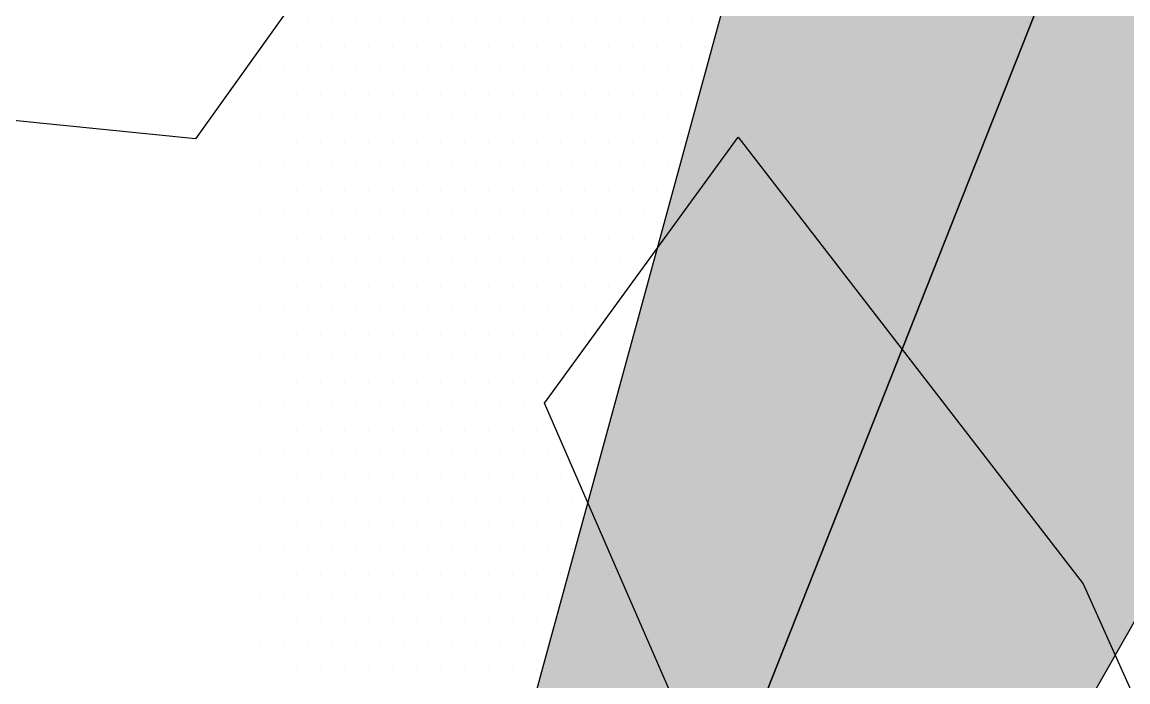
# Paper-space layout 'TOP_A1_00200_01-01-2017_MODELE' of a CAD drawing. Header units: metres. Extents: x 1274 to 2143, y 12 to 312.
# Drawn here: x 1530.791 to 1533.332, y 149.516 to 151.031 of the extents above; entities that cross this region are included whole.
import ezdxf

# ---------------------------------------------------------------- set-up
doc = ezdxf.new("R2010")
doc.units = ezdxf.units.M
doc.header["$LTSCALE"] = 2
doc.set_wipeout_variables(frame=1)
doc.linetypes.add('CACHEX2', pattern=[0.75, 0.5, -0.25])
for name, color, linetype in [('CARTOUCHE', 7, 'Continuous'), ('LOGO', 4, 'Continuous'), ('rosace', 7, 'Continuous')]:
    doc.layers.add(name, color=color, linetype=linetype)

# ---------------------------------------------------------------- blocks, each defined once
blk = doc.blocks.new('A$C715108E3')
at = {"layer": 'LOGO', "color": 131}
for p, q in [((-13.5764, -18.4684), (-13.5764, -18.4684)), ((-13.552, -18.4684), (-13.552, -18.4684)), ((-13.46, -18.4684), (-13.46, -18.4684)), ((-13.3686, -18.4684), (-13.3686, -18.4684)), ((-13.2767, -18.4684), (-13.2767, -18.4684)), ((-13.1849, -18.4684), (-13.1849, -18.4684)), ((-13.0934, -18.4684), (-13.0934, -18.4684)), ((-13.0014, -18.4684), (-13.0014, -18.4684)), ((-12.9098, -18.4684), (-12.9098, -18.4684)), ((-12.8178, -18.4684), (-12.8178, -18.4684)), ((-12.7265, -18.4684), (-12.7265, -18.4684)), ((-12.6345, -18.4684), (-12.6345, -18.4684)), ((-12.5424, -18.4684), (-12.5424, -18.4684)), ((-12.4514, -18.4684), (-12.4514, -18.4684)), ((-12.3593, -18.4684), (-12.3593, -18.4684)), ((-12.2673, -18.4684), (-12.2673, -18.4684)), ((-12.1762, -18.4684), (-12.1762, -18.4684)), ((-12.0844, -18.4684), (-12.0844, -18.4684)), ((-11.9924, -18.4684), (-11.9924, -18.4684)), ((-11.9011, -18.4684), (-11.9011, -18.4684)), ((-11.8091, -18.4684), (-11.8091, -18.4684)), ((-11.7174, -18.4684), (-11.7174, -18.4684)), ((-11.6252, -18.4684), (-11.6252, -18.4684)), ((-11.5338, -18.4684), (-11.5338, -18.4684)), ((-11.442, -18.4684), (-11.442, -18.4684)), ((-11.3501, -18.4684), (-11.3501, -18.4684)), ((-11.2587, -18.4684), (-11.2587, -18.4684)), ((-11.1668, -18.4684), (-11.1668, -18.4684)), ((-11.0748, -18.4684), (-11.0748, -18.4684)), ((-10.9835, -18.4684), (-10.9835, -18.4684)), ((-10.8917, -18.4684), (-10.8917, -18.4684)), ((-10.7995, -18.4684), (-10.7995, -18.4684)), ((-10.7084, -18.4684), (-10.7084, -18.4684)), ((-10.6166, -18.4684), (-10.6166, -18.4684)), ((-10.5248, -18.4684), (-10.5248, -18.4684)), ((-10.4327, -18.4684), (-10.4327, -18.4684)), ((-10.3415, -18.4684), (-10.3415, -18.4684)), ((-13.6422, -18.5599), (-13.6422, -18.5599)), ((-13.5976, -18.5599), (-13.5976, -18.5599)), ((-13.5063, -18.5599), (-13.5063, -18.5599)), ((-13.4143, -18.5599), (-13.4143, -18.5599)), ((-13.3223, -18.5599), (-13.3223, -18.5599)), ((-13.2312, -18.5599), (-13.2312, -18.5599)), ((-13.1392, -18.5599), (-13.1392, -18.5599)), ((-13.0473, -18.5599), (-13.0473, -18.5599)), ((-12.9559, -18.5599), (-12.9559, -18.5599)), ((-12.8642, -18.5599), (-12.8642, -18.5599)), ((-12.7722, -18.5599), (-12.7722, -18.5599)), ((-12.6802, -18.5599), (-12.6802, -18.5599)), ((-12.5889, -18.5599), (-12.5889, -18.5599)), ((-12.4971, -18.5599), (-12.4971, -18.5599)), ((-12.4053, -18.5599), (-12.4053, -18.5599)), ((-12.3136, -18.5599), (-12.3136, -18.5599)), ((-12.2216, -18.5599), (-12.2216, -18.5599)), ((-12.1298, -18.5599), (-12.1298, -18.5599)), ((-12.0387, -18.5599), (-12.0387, -18.5599)), ((-11.9465, -18.5599), (-11.9465, -18.5599)), ((-11.8546, -18.5599), (-11.8546, -18.5599)), ((-11.7628, -18.5599), (-11.7628, -18.5599)), ((-11.6713, -18.5599), (-11.6713, -18.5599)), ((-11.5795, -18.5599), (-11.5795, -18.5599)), ((-11.4877, -18.5599), (-11.4877, -18.5599)), ((-11.3966, -18.5599), (-11.3966, -18.5599)), ((-11.3046, -18.5599), (-11.3046, -18.5599)), ((-11.2126, -18.5599), (-11.2126, -18.5599)), ((-11.1213, -18.5599), (-11.1213, -18.5599)), ((-11.0293, -18.5599), (-11.0293, -18.5599)), ((-10.9374, -18.5599), (-10.9374, -18.5599)), ((-10.846, -18.5599), (-10.846, -18.5599)), ((-10.754, -18.5599), (-10.754, -18.5599)), ((-10.6619, -18.5599), (-10.6619, -18.5599)), ((-10.5703, -18.5599), (-10.5703, -18.5599)), ((-10.479, -18.5599), (-10.479, -18.5599)), ((-10.3868, -18.5599), (-10.3868, -18.5599)), ((-13.7082, -18.6525), (-13.7082, -18.6525)), ((-13.6441, -18.6525), (-13.6441, -18.6525)), ((-13.552, -18.6525), (-13.552, -18.6525)), ((-13.46, -18.6525), (-13.46, -18.6525)), ((-13.3686, -18.6525), (-13.3686, -18.6525)), ((-13.2767, -18.6525), (-13.2767, -18.6525)), ((-13.1849, -18.6525), (-13.1849, -18.6525)), ((-13.0934, -18.6525), (-13.0934, -18.6525)), ((-13.0014, -18.6525), (-13.0014, -18.6525)), ((-12.9098, -18.6525), (-12.9098, -18.6525)), ((-12.8178, -18.6525), (-12.8178, -18.6525)), ((-12.7265, -18.6525), (-12.7265, -18.6525)), ((-12.6345, -18.6525), (-12.6345, -18.6525)), ((-12.5424, -18.6525), (-12.5424, -18.6525)), ((-12.4514, -18.6525), (-12.4514, -18.6525)), ((-12.3593, -18.6525), (-12.3593, -18.6525)), ((-12.2673, -18.6525), (-12.2673, -18.6525)), ((-12.1762, -18.6525), (-12.1762, -18.6525)), ((-12.0844, -18.6525), (-12.0844, -18.6525)), ((-11.9924, -18.6525), (-11.9924, -18.6525)), ((-11.9011, -18.6525), (-11.9011, -18.6525)), ((-11.8091, -18.6525), (-11.8091, -18.6525)), ((-11.7174, -18.6525), (-11.7174, -18.6525)), ((-11.6252, -18.6525), (-11.6252, -18.6525)), ((-11.5338, -18.6525), (-11.5338, -18.6525)), ((-11.442, -18.6525), (-11.442, -18.6525)), ((-11.3501, -18.6525), (-11.3501, -18.6525)), ((-11.2587, -18.6525), (-11.2587, -18.6525)), ((-11.1668, -18.6525), (-11.1668, -18.6525)), ((-11.0748, -18.6525), (-11.0748, -18.6525)), ((-10.9835, -18.6525), (-10.9835, -18.6525)), ((-10.8917, -18.6525), (-10.8917, -18.6525)), ((-10.7995, -18.6525), (-10.7995, -18.6525)), ((-10.7084, -18.6525), (-10.7084, -18.6525)), ((-10.6166, -18.6525), (-10.6166, -18.6525)), ((-10.5248, -18.6525), (-10.5248, -18.6525)), ((-10.4327, -18.6525), (-10.4327, -18.6525)), ((-10.3415, -18.6525), (-10.3415, -18.6525)), ((-13.7737, -18.7438), (-13.7737, -18.7438)), ((-13.6894, -18.7438), (-13.6894, -18.7438)), ((-13.5976, -18.7438), (-13.5976, -18.7438)), ((-13.5063, -18.7438), (-13.5063, -18.7438)), ((-13.4143, -18.7438), (-13.4143, -18.7438)), ((-13.3223, -18.7438), (-13.3223, -18.7438)), ((-13.2312, -18.7438), (-13.2312, -18.7438)), ((-13.1392, -18.7438), (-13.1392, -18.7438)), ((-13.0473, -18.7438), (-13.0473, -18.7438)), ((-12.9559, -18.7438), (-12.9559, -18.7438)), ((-12.8642, -18.7438), (-12.8642, -18.7438)), ((-12.7722, -18.7438), (-12.7722, -18.7438)), ((-12.6802, -18.7438), (-12.6802, -18.7438)), ((-12.5889, -18.7438), (-12.5889, -18.7438)), ((-12.4971, -18.7438), (-12.4971, -18.7438)), ((-12.4053, -18.7438), (-12.4053, -18.7438)), ((-12.3136, -18.7438), (-12.3136, -18.7438)), ((-12.2216, -18.7438), (-12.2216, -18.7438)), ((-12.1298, -18.7438), (-12.1298, -18.7438)), ((-12.0387, -18.7438), (-12.0387, -18.7438)), ((-11.9465, -18.7438), (-11.9465, -18.7438)), ((-11.8546, -18.7438), (-11.8546, -18.7438)), ((-11.7628, -18.7438), (-11.7628, -18.7438)), ((-11.6713, -18.7438), (-11.6713, -18.7438)), ((-11.5795, -18.7438), (-11.5795, -18.7438)), ((-11.4877, -18.7438), (-11.4877, -18.7438)), ((-11.3966, -18.7438), (-11.3966, -18.7438)), ((-11.3046, -18.7438), (-11.3046, -18.7438)), ((-11.2126, -18.7438), (-11.2126, -18.7438)), ((-11.1213, -18.7438), (-11.1213, -18.7438)), ((-11.0293, -18.7438), (-11.0293, -18.7438)), ((-10.9374, -18.7438), (-10.9374, -18.7438)), ((-10.846, -18.7438), (-10.846, -18.7438)), ((-10.754, -18.7438), (-10.754, -18.7438)), ((-10.6619, -18.7438), (-10.6619, -18.7438)), ((-10.5703, -18.7438), (-10.5703, -18.7438)), ((-10.479, -18.7438), (-10.479, -18.7438)), ((-10.3868, -18.7438), (-10.3868, -18.7438)), ((-13.839, -18.835), (-13.839, -18.835)), ((-13.827, -18.835), (-13.827, -18.835)), ((-13.7351, -18.835), (-13.7351, -18.835)), ((-13.6441, -18.835), (-13.6441, -18.835)), ((-13.552, -18.835), (-13.552, -18.835)), ((-13.46, -18.835), (-13.46, -18.835)), ((-13.3686, -18.835), (-13.3686, -18.835)), ((-13.2767, -18.835), (-13.2767, -18.835)), ((-13.1849, -18.835), (-13.1849, -18.835)), ((-13.0934, -18.835), (-13.0934, -18.835)), ((-13.0014, -18.835), (-13.0014, -18.835)), ((-12.9098, -18.835), (-12.9098, -18.835)), ((-12.8178, -18.835), (-12.8178, -18.835)), ((-12.7265, -18.835), (-12.7265, -18.835)), ((-12.6345, -18.835), (-12.6345, -18.835)), ((-12.5424, -18.835), (-12.5424, -18.835)), ((-12.4514, -18.835), (-12.4514, -18.835)), ((-12.3593, -18.835), (-12.3593, -18.835)), ((-12.2673, -18.835), (-12.2673, -18.835)), ((-12.1762, -18.835), (-12.1762, -18.835)), ((-12.0844, -18.835), (-12.0844, -18.835)), ((-11.9924, -18.835), (-11.9924, -18.835)), ((-11.9011, -18.835), (-11.9011, -18.835)), ((-11.8091, -18.835), (-11.8091, -18.835)), ((-11.7174, -18.835), (-11.7174, -18.835)), ((-11.6252, -18.835), (-11.6252, -18.835)), ((-11.5338, -18.835), (-11.5338, -18.835)), ((-11.442, -18.835), (-11.442, -18.835)), ((-11.3501, -18.835), (-11.3501, -18.835)), ((-11.2587, -18.835), (-11.2587, -18.835)), ((-11.1668, -18.835), (-11.1668, -18.835)), ((-11.0748, -18.835), (-11.0748, -18.835)), ((-10.9835, -18.835), (-10.9835, -18.835)), ((-10.8917, -18.835), (-10.8917, -18.835)), ((-10.7995, -18.835), (-10.7995, -18.835)), ((-10.7084, -18.835), (-10.7084, -18.835)), ((-10.6166, -18.835), (-10.6166, -18.835)), ((-10.5248, -18.835), (-10.5248, -18.835)), ((-10.4327, -18.835), (-10.4327, -18.835)), ((-10.3415, -18.835), (-10.3415, -18.835)), ((-14.5152, -18.9276), (-14.5152, -18.9276)), ((-14.4237, -18.9276), (-14.4237, -18.9276)), ((-14.3319, -18.9276), (-14.3319, -18.9276)), ((-14.2398, -18.9276), (-14.2398, -18.9276)), ((-14.1478, -18.9276), (-14.1478, -18.9276)), ((-14.0566, -18.9276), (-14.0566, -18.9276)), ((-13.9645, -18.9276), (-13.9645, -18.9276)), ((-13.8727, -18.9276), (-13.8727, -18.9276)), ((-13.7812, -18.9276), (-13.7812, -18.9276)), ((-13.6894, -18.9276), (-13.6894, -18.9276)), ((-13.5976, -18.9276), (-13.5976, -18.9276)), ((-13.5063, -18.9276), (-13.5063, -18.9276)), ((-13.4143, -18.9276), (-13.4143, -18.9276)), ((-13.3223, -18.9276), (-13.3223, -18.9276)), ((-13.2312, -18.9276), (-13.2312, -18.9276)), ((-13.1392, -18.9276), (-13.1392, -18.9276)), ((-13.0473, -18.9276), (-13.0473, -18.9276)), ((-12.9559, -18.9276), (-12.9559, -18.9276)), ((-12.8642, -18.9276), (-12.8642, -18.9276)), ((-12.7722, -18.9276), (-12.7722, -18.9276)), ((-12.6802, -18.9276), (-12.6802, -18.9276)), ((-12.5889, -18.9276), (-12.5889, -18.9276)), ((-12.4971, -18.9276), (-12.4971, -18.9276)), ((-12.4053, -18.9276), (-12.4053, -18.9276)), ((-12.3136, -18.9276), (-12.3136, -18.9276)), ((-12.2216, -18.9276), (-12.2216, -18.9276)), ((-12.1298, -18.9276), (-12.1298, -18.9276)), ((-12.0387, -18.9276), (-12.0387, -18.9276)), ((-11.9465, -18.9276), (-11.9465, -18.9276)), ((-11.8546, -18.9276), (-11.8546, -18.9276)), ((-11.801, -18.9276), (-11.801, -18.9276)), ((-11.7628, -18.9276), (-11.7628, -18.9276)), ((-11.6713, -18.9276), (-11.6713, -18.9276)), ((-11.5795, -18.9276), (-11.5795, -18.9276)), ((-11.4877, -18.9276), (-11.4877, -18.9276)), ((-11.3966, -18.9276), (-11.3966, -18.9276)), ((-11.3046, -18.9276), (-11.3046, -18.9276)), ((-11.2126, -18.9276), (-11.2126, -18.9276)), ((-11.1213, -18.9276), (-11.1213, -18.9276)), ((-11.0293, -18.9276), (-11.0293, -18.9276)), ((-10.9374, -18.9276), (-10.9374, -18.9276)), ((-10.846, -18.9276), (-10.846, -18.9276)), ((-10.754, -18.9276), (-10.754, -18.9276)), ((-10.6619, -18.9276), (-10.6619, -18.9276)), ((-10.5703, -18.9276), (-10.5703, -18.9276)), ((-10.479, -18.9276), (-10.479, -18.9276)), ((-10.3868, -18.9276), (-10.3868, -18.9276)), ((-14.4694, -19.0189), (-14.4694, -19.0189)), ((-14.3774, -19.0189), (-14.3774, -19.0189)), ((-14.2861, -19.0189), (-14.2861, -19.0189)), ((-14.1941, -19.0189), (-14.1941, -19.0189)), ((-14.1021, -19.0189), (-14.1021, -19.0189)), ((-14.0103, -19.0189), (-14.0103, -19.0189)), ((-13.9192, -19.0189), (-13.9192, -19.0189)), ((-13.827, -19.0189), (-13.827, -19.0189)), ((-13.7351, -19.0189), (-13.7351, -19.0189)), ((-13.6441, -19.0189), (-13.6441, -19.0189)), ((-13.552, -19.0189), (-13.552, -19.0189)), ((-13.46, -19.0189), (-13.46, -19.0189)), ((-13.3686, -19.0189), (-13.3686, -19.0189)), ((-13.2767, -19.0189), (-13.2767, -19.0189)), ((-13.1849, -19.0189), (-13.1849, -19.0189)), ((-13.0934, -19.0189), (-13.0934, -19.0189)), ((-13.0014, -19.0189), (-13.0014, -19.0189)), ((-12.9098, -19.0189), (-12.9098, -19.0189)), ((-12.8178, -19.0189), (-12.8178, -19.0189)), ((-12.7265, -19.0189), (-12.7265, -19.0189)), ((-12.6345, -19.0189), (-12.6345, -19.0189)), ((-12.5424, -19.0189), (-12.5424, -19.0189)), ((-12.4514, -19.0189), (-12.4514, -19.0189)), ((-12.3593, -19.0189), (-12.3593, -19.0189)), ((-12.2673, -19.0189), (-12.2673, -19.0189)), ((-12.1762, -19.0189), (-12.1762, -19.0189)), ((-12.0844, -19.0189), (-12.0844, -19.0189)), ((-11.9924, -19.0189), (-11.9924, -19.0189)), ((-11.9011, -19.0189), (-11.9011, -19.0189)), ((-11.7296, -19.0189), (-11.7296, -19.0189)), ((-11.7174, -19.0189), (-11.7174, -19.0189)), ((-11.6252, -19.0189), (-11.6252, -19.0189)), ((-11.5338, -19.0189), (-11.5338, -19.0189)), ((-11.442, -19.0189), (-11.442, -19.0189)), ((-11.3501, -19.0189), (-11.3501, -19.0189)), ((-11.2587, -19.0189), (-11.2587, -19.0189)), ((-11.1668, -19.0189), (-11.1668, -19.0189)), ((-11.0748, -19.0189), (-11.0748, -19.0189)), ((-10.9835, -19.0189), (-10.9835, -19.0189)), ((-10.8917, -19.0189), (-10.8917, -19.0189)), ((-10.7995, -19.0189), (-10.7995, -19.0189)), ((-10.7084, -19.0189), (-10.7084, -19.0189)), ((-10.6166, -19.0189), (-10.6166, -19.0189)), ((-10.5248, -19.0189), (-10.5248, -19.0189)), ((-10.4327, -19.0189), (-10.4327, -19.0189)), ((-10.3415, -19.0189), (-10.3415, -19.0189)), ((-14.5152, -19.1101), (-14.5152, -19.1101)), ((-14.4237, -19.1101), (-14.4237, -19.1101)), ((-14.3319, -19.1101), (-14.3319, -19.1101)), ((-14.2398, -19.1101), (-14.2398, -19.1101)), ((-14.1478, -19.1101), (-14.1478, -19.1101)), ((-14.0566, -19.1101), (-14.0566, -19.1101)), ((-13.9645, -19.1101), (-13.9645, -19.1101)), ((-13.8727, -19.1101), (-13.8727, -19.1101)), ((-13.7812, -19.1101), (-13.7812, -19.1101)), ((-13.6894, -19.1101), (-13.6894, -19.1101)), ((-13.5976, -19.1101), (-13.5976, -19.1101)), ((-13.5063, -19.1101), (-13.5063, -19.1101)), ((-13.4143, -19.1101), (-13.4143, -19.1101)), ((-13.3223, -19.1101), (-13.3223, -19.1101)), ((-13.2312, -19.1101), (-13.2312, -19.1101)), ((-13.1392, -19.1101), (-13.1392, -19.1101)), ((-13.0473, -19.1101), (-13.0473, -19.1101)), ((-12.9559, -19.1101), (-12.9559, -19.1101)), ((-12.8642, -19.1101), (-12.8642, -19.1101)), ((-12.7722, -19.1101), (-12.7722, -19.1101)), ((-12.6802, -19.1101), (-12.6802, -19.1101)), ((-12.5889, -19.1101), (-12.5889, -19.1101)), ((-12.4971, -19.1101), (-12.4971, -19.1101)), ((-12.4053, -19.1101), (-12.4053, -19.1101)), ((-12.3136, -19.1101), (-12.3136, -19.1101)), ((-12.2216, -19.1101), (-12.2216, -19.1101)), ((-12.1298, -19.1101), (-12.1298, -19.1101)), ((-12.0387, -19.1101), (-12.0387, -19.1101)), ((-11.659, -19.1101), (-11.659, -19.1101)), ((-11.5795, -19.1101), (-11.5795, -19.1101)), ((-11.4877, -19.1101), (-11.4877, -19.1101)), ((-11.3966, -19.1101), (-11.3966, -19.1101)), ((-11.3046, -19.1101), (-11.3046, -19.1101)), ((-11.2126, -19.1101), (-11.2126, -19.1101)), ((-11.1213, -19.1101), (-11.1213, -19.1101)), ((-11.0293, -19.1101), (-11.0293, -19.1101)), ((-10.9374, -19.1101), (-10.9374, -19.1101)), ((-10.846, -19.1101), (-10.846, -19.1101)), ((-10.754, -19.1101), (-10.754, -19.1101)), ((-10.6619, -19.1101), (-10.6619, -19.1101)), ((-10.5703, -19.1101), (-10.5703, -19.1101)), ((-10.479, -19.1101), (-10.479, -19.1101)), ((-10.3868, -19.1101), (-10.3868, -19.1101)), ((-14.4694, -19.2027), (-14.4694, -19.2027)), ((-14.3774, -19.2027), (-14.3774, -19.2027)), ((-14.2861, -19.2027), (-14.2861, -19.2027)), ((-14.1941, -19.2027), (-14.1941, -19.2027)), ((-14.1021, -19.2027), (-14.1021, -19.2027)), ((-14.0103, -19.2027), (-14.0103, -19.2027)), ((-13.9192, -19.2027), (-13.9192, -19.2027)), ((-13.827, -19.2027), (-13.827, -19.2027)), ((-13.7351, -19.2027), (-13.7351, -19.2027)), ((-13.6441, -19.2027), (-13.6441, -19.2027)), ((-13.552, -19.2027), (-13.552, -19.2027)), ((-13.46, -19.2027), (-13.46, -19.2027)), ((-13.3686, -19.2027), (-13.3686, -19.2027)), ((-13.2767, -19.2027), (-13.2767, -19.2027)), ((-13.1849, -19.2027), (-13.1849, -19.2027)), ((-13.0934, -19.2027), (-13.0934, -19.2027)), ((-13.0014, -19.2027), (-13.0014, -19.2027)), ((-12.9098, -19.2027), (-12.9098, -19.2027)), ((-12.8178, -19.2027), (-12.8178, -19.2027)), ((-12.7265, -19.2027), (-12.7265, -19.2027)), ((-12.6345, -19.2027), (-12.6345, -19.2027)), ((-12.5424, -19.2027), (-12.5424, -19.2027)), ((-12.4514, -19.2027), (-12.4514, -19.2027)), ((-12.3593, -19.2027), (-12.3593, -19.2027)), ((-12.2673, -19.2027), (-12.2673, -19.2027)), ((-12.1762, -19.2027), (-12.1762, -19.2027)), ((-12.0844, -19.2027), (-12.0844, -19.2027)), ((-11.5885, -19.2027), (-11.5885, -19.2027)), ((-11.5338, -19.2027), (-11.5338, -19.2027)), ((-11.442, -19.2027), (-11.442, -19.2027)), ((-11.3501, -19.2027), (-11.3501, -19.2027)), ((-11.2587, -19.2027), (-11.2587, -19.2027)), ((-11.1668, -19.2027), (-11.1668, -19.2027)), ((-11.0748, -19.2027), (-11.0748, -19.2027)), ((-10.9835, -19.2027), (-10.9835, -19.2027)), ((-10.8917, -19.2027), (-10.8917, -19.2027)), ((-10.7995, -19.2027), (-10.7995, -19.2027)), ((-10.7084, -19.2027), (-10.7084, -19.2027)), ((-10.6166, -19.2027), (-10.6166, -19.2027)), ((-10.5248, -19.2027), (-10.5248, -19.2027)), ((-10.4327, -19.2027), (-10.4327, -19.2027)), ((-10.3415, -19.2027), (-10.3415, -19.2027)), ((-14.5152, -19.294), (-14.5152, -19.294)), ((-14.4237, -19.294), (-14.4237, -19.294)), ((-14.3319, -19.294), (-14.3319, -19.294)), ((-14.2398, -19.294), (-14.2398, -19.294)), ((-14.1478, -19.294), (-14.1478, -19.294)), ((-14.0566, -19.294), (-14.0566, -19.294)), ((-13.9645, -19.294), (-13.9645, -19.294)), ((-13.8727, -19.294), (-13.8727, -19.294)), ((-13.7812, -19.294), (-13.7812, -19.294)), ((-13.6894, -19.294), (-13.6894, -19.294)), ((-13.5976, -19.294), (-13.5976, -19.294)), ((-13.5063, -19.294), (-13.5063, -19.294)), ((-13.4143, -19.294), (-13.4143, -19.294)), ((-13.3223, -19.294), (-13.3223, -19.294)), ((-13.2312, -19.294), (-13.2312, -19.294)), ((-13.1392, -19.294), (-13.1392, -19.294)), ((-13.0473, -19.294), (-13.0473, -19.294)), ((-12.9559, -19.294), (-12.9559, -19.294)), ((-12.8642, -19.294), (-12.8642, -19.294)), ((-12.7722, -19.294), (-12.7722, -19.294)), ((-12.6802, -19.294), (-12.6802, -19.294)), ((-12.5889, -19.294), (-12.5889, -19.294)), ((-12.4971, -19.294), (-12.4971, -19.294)), ((-12.4053, -19.294), (-12.4053, -19.294)), ((-12.3136, -19.294), (-12.3136, -19.294)), ((-12.2216, -19.294), (-12.2216, -19.294)), ((-12.1298, -19.294), (-12.1298, -19.294)), ((-11.5177, -19.294), (-11.5177, -19.294)), ((-11.4877, -19.294), (-11.4877, -19.294)), ((-11.3966, -19.294), (-11.3966, -19.294)), ((-11.3046, -19.294), (-11.3046, -19.294)), ((-11.2126, -19.294), (-11.2126, -19.294)), ((-11.1213, -19.294), (-11.1213, -19.294)), ((-11.0293, -19.294), (-11.0293, -19.294)), ((-10.9374, -19.294), (-10.9374, -19.294)), ((-10.846, -19.294), (-10.846, -19.294)), ((-10.754, -19.294), (-10.754, -19.294)), ((-10.6619, -19.294), (-10.6619, -19.294)), ((-10.5703, -19.294), (-10.5703, -19.294)), ((-10.479, -19.294), (-10.479, -19.294)), ((-10.3868, -19.294), (-10.3868, -19.294)), ((-14.4694, -19.3855), (-14.4694, -19.3855)), ((-14.3774, -19.3855), (-14.3774, -19.3855)), ((-14.2861, -19.3855), (-14.2861, -19.3855)), ((-14.1941, -19.3855), (-14.1941, -19.3855)), ((-14.1021, -19.3855), (-14.1021, -19.3855)), ((-14.0103, -19.3855), (-14.0103, -19.3855)), ((-13.9192, -19.3855), (-13.9192, -19.3855)), ((-13.827, -19.3855), (-13.827, -19.3855)), ((-13.7351, -19.3855), (-13.7351, -19.3855)), ((-13.6441, -19.3855), (-13.6441, -19.3855)), ((-13.552, -19.3855), (-13.552, -19.3855)), ((-13.46, -19.3855), (-13.46, -19.3855)), ((-13.3686, -19.3855), (-13.3686, -19.3855)), ((-13.2767, -19.3855), (-13.2767, -19.3855)), ((-13.1849, -19.3855), (-13.1849, -19.3855)), ((-13.0934, -19.3855), (-13.0934, -19.3855)), ((-13.0014, -19.3855), (-13.0014, -19.3855)), ((-12.9098, -19.3855), (-12.9098, -19.3855)), ((-12.8178, -19.3855), (-12.8178, -19.3855)), ((-12.7265, -19.3855), (-12.7265, -19.3855)), ((-12.6345, -19.3855), (-12.6345, -19.3855)), ((-12.5424, -19.3855), (-12.5424, -19.3855)), ((-12.4514, -19.3855), (-12.4514, -19.3855)), ((-12.3593, -19.3855), (-12.3593, -19.3855)), ((-12.2673, -19.3855), (-12.2673, -19.3855)), ((-12.1762, -19.3855), (-12.1762, -19.3855)), ((-11.4464, -19.3855), (-11.4464, -19.3855)), ((-11.442, -19.3855), (-11.442, -19.3855)), ((-11.3501, -19.3855), (-11.3501, -19.3855)), ((-11.2587, -19.3855), (-11.2587, -19.3855)), ((-11.1668, -19.3855), (-11.1668, -19.3855)), ((-11.0748, -19.3855), (-11.0748, -19.3855)), ((-10.9835, -19.3855), (-10.9835, -19.3855)), ((-10.8917, -19.3855), (-10.8917, -19.3855)), ((-10.7995, -19.3855), (-10.7995, -19.3855)), ((-10.7084, -19.3855), (-10.7084, -19.3855)), ((-10.6166, -19.3855), (-10.6166, -19.3855)), ((-10.5248, -19.3855), (-10.5248, -19.3855)), ((-10.4327, -19.3855), (-10.4327, -19.3855)), ((-10.3415, -19.3855), (-10.3415, -19.3855)), ((-14.5152, -19.4779), (-14.5152, -19.4779)), ((-14.4237, -19.4779), (-14.4237, -19.4779)), ((-14.3319, -19.4779), (-14.3319, -19.4779)), ((-14.2398, -19.4779), (-14.2398, -19.4779)), ((-14.1478, -19.4779), (-14.1478, -19.4779)), ((-14.0566, -19.4779), (-14.0566, -19.4779)), ((-13.9645, -19.4779), (-13.9645, -19.4779)), ((-13.8727, -19.4779), (-13.8727, -19.4779)), ((-13.7812, -19.4779), (-13.7812, -19.4779)), ((-13.6894, -19.4779), (-13.6894, -19.4779)), ((-13.5976, -19.4779), (-13.5976, -19.4779)), ((-13.5063, -19.4779), (-13.5063, -19.4779)), ((-13.4143, -19.4779), (-13.4143, -19.4779)), ((-13.3223, -19.4779), (-13.3223, -19.4779)), ((-13.2312, -19.4779), (-13.2312, -19.4779)), ((-13.1392, -19.4779), (-13.1392, -19.4779)), ((-13.0473, -19.4779), (-13.0473, -19.4779)), ((-12.9559, -19.4779), (-12.9559, -19.4779)), ((-12.8642, -19.4779), (-12.8642, -19.4779)), ((-12.7722, -19.4779), (-12.7722, -19.4779)), ((-12.6802, -19.4779), (-12.6802, -19.4779)), ((-12.5889, -19.4779), (-12.5889, -19.4779)), ((-12.4971, -19.4779), (-12.4971, -19.4779)), ((-12.4053, -19.4779), (-12.4053, -19.4779)), ((-12.3136, -19.4779), (-12.3136, -19.4779)), ((-11.3758, -19.4779), (-11.3758, -19.4779)), ((-11.3046, -19.4779), (-11.3046, -19.4779)), ((-11.2126, -19.4779), (-11.2126, -19.4779)), ((-11.1213, -19.4779), (-11.1213, -19.4779)), ((-11.0293, -19.4779), (-11.0293, -19.4779)), ((-10.9374, -19.4779), (-10.9374, -19.4779)), ((-10.846, -19.4779), (-10.846, -19.4779)), ((-10.754, -19.4779), (-10.754, -19.4779)), ((-10.6619, -19.4779), (-10.6619, -19.4779)), ((-10.5703, -19.4779), (-10.5703, -19.4779)), ((-10.479, -19.4779), (-10.479, -19.4779)), ((-10.3868, -19.4779), (-10.3868, -19.4779)), ((-14.4694, -19.5693), (-14.4694, -19.5693)), ((-14.3774, -19.5693), (-14.3774, -19.5693)), ((-14.2861, -19.5693), (-14.2861, -19.5693)), ((-14.1941, -19.5693), (-14.1941, -19.5693)), ((-14.1021, -19.5693), (-14.1021, -19.5693)), ((-14.0103, -19.5693), (-14.0103, -19.5693)), ((-13.9192, -19.5693), (-13.9192, -19.5693)), ((-13.827, -19.5693), (-13.827, -19.5693)), ((-13.7351, -19.5693), (-13.7351, -19.5693)), ((-13.6441, -19.5693), (-13.6441, -19.5693)), ((-13.552, -19.5693), (-13.552, -19.5693)), ((-13.46, -19.5693), (-13.46, -19.5693)), ((-13.3686, -19.5693), (-13.3686, -19.5693)), ((-13.2767, -19.5693), (-13.2767, -19.5693)), ((-13.1849, -19.5693), (-13.1849, -19.5693)), ((-13.0934, -19.5693), (-13.0934, -19.5693)), ((-13.0014, -19.5693), (-13.0014, -19.5693)), ((-12.9098, -19.5693), (-12.9098, -19.5693)), ((-12.8178, -19.5693), (-12.8178, -19.5693)), ((-12.7265, -19.5693), (-12.7265, -19.5693)), ((-12.6345, -19.5693), (-12.6345, -19.5693)), ((-12.5424, -19.5693), (-12.5424, -19.5693)), ((-12.4514, -19.5693), (-12.4514, -19.5693)), ((-12.3593, -19.5693), (-12.3593, -19.5693)), ((-11.305, -19.5693), (-11.305, -19.5693)), ((-11.2587, -19.5693), (-11.2587, -19.5693)), ((-11.1668, -19.5693), (-11.1668, -19.5693)), ((-11.0748, -19.5693), (-11.0748, -19.5693)), ((-10.9835, -19.5693), (-10.9835, -19.5693)), ((-10.8917, -19.5693), (-10.8917, -19.5693)), ((-10.7995, -19.5693), (-10.7995, -19.5693)), ((-10.7084, -19.5693), (-10.7084, -19.5693)), ((-10.6166, -19.5693), (-10.6166, -19.5693)), ((-10.5248, -19.5693), (-10.5248, -19.5693)), ((-10.4327, -19.5693), (-10.4327, -19.5693)), ((-10.3415, -19.5693), (-10.3415, -19.5693)), ((-14.5152, -19.6606), (-14.5152, -19.6606)), ((-14.4237, -19.6606), (-14.4237, -19.6606)), ((-14.3319, -19.6606), (-14.3319, -19.6606)), ((-14.2398, -19.6606), (-14.2398, -19.6606)), ((-14.1478, -19.6606), (-14.1478, -19.6606)), ((-14.0566, -19.6606), (-14.0566, -19.6606)), ((-13.9645, -19.6606), (-13.9645, -19.6606)), ((-13.8727, -19.6606), (-13.8727, -19.6606)), ((-13.7812, -19.6606), (-13.7812, -19.6606)), ((-13.6894, -19.6606), (-13.6894, -19.6606)), ((-13.5976, -19.6606), (-13.5976, -19.6606)), ((-13.5063, -19.6606), (-13.5063, -19.6606)), ((-13.4143, -19.6606), (-13.4143, -19.6606)), ((-13.3223, -19.6606), (-13.3223, -19.6606)), ((-13.2312, -19.6606), (-13.2312, -19.6606)), ((-13.1392, -19.6606), (-13.1392, -19.6606)), ((-13.0473, -19.6606), (-13.0473, -19.6606)), ((-12.9559, -19.6606), (-12.9559, -19.6606)), ((-12.8642, -19.6606), (-12.8642, -19.6606)), ((-12.7722, -19.6606), (-12.7722, -19.6606)), ((-12.6802, -19.6606), (-12.6802, -19.6606)), ((-12.5889, -19.6606), (-12.5889, -19.6606)), ((-12.4971, -19.6606), (-12.4971, -19.6606)), ((-12.4053, -19.6606), (-12.4053, -19.6606)), ((-11.2337, -19.6606), (-11.2337, -19.6606)), ((-11.2126, -19.6606), (-11.2126, -19.6606)), ((-11.1213, -19.6606), (-11.1213, -19.6606)), ((-11.0293, -19.6606), (-11.0293, -19.6606)), ((-10.9374, -19.6606), (-10.9374, -19.6606)), ((-10.846, -19.6606), (-10.846, -19.6606)), ((-10.754, -19.6606), (-10.754, -19.6606)), ((-10.6619, -19.6606), (-10.6619, -19.6606)), ((-10.5703, -19.6606), (-10.5703, -19.6606)), ((-10.479, -19.6606), (-10.479, -19.6606)), ((-10.3868, -19.6606), (-10.3868, -19.6606)), ((-14.4694, -19.753), (-14.4694, -19.753)), ((-14.3774, -19.753), (-14.3774, -19.753)), ((-14.2861, -19.753), (-14.2861, -19.753)), ((-14.1941, -19.753), (-14.1941, -19.753)), ((-14.1021, -19.753), (-14.1021, -19.753)), ((-14.0103, -19.753), (-14.0103, -19.753)), ((-13.9192, -19.753), (-13.9192, -19.753)), ((-13.827, -19.753), (-13.827, -19.753)), ((-13.7351, -19.753), (-13.7351, -19.753)), ((-13.6441, -19.753), (-13.6441, -19.753)), ((-13.552, -19.753), (-13.552, -19.753)), ((-13.46, -19.753), (-13.46, -19.753)), ((-13.3686, -19.753), (-13.3686, -19.753)), ((-13.2767, -19.753), (-13.2767, -19.753)), ((-13.1849, -19.753), (-13.1849, -19.753)), ((-13.0934, -19.753), (-13.0934, -19.753)), ((-13.0014, -19.753), (-13.0014, -19.753)), ((-12.9098, -19.753), (-12.9098, -19.753)), ((-12.8178, -19.753), (-12.8178, -19.753)), ((-12.7265, -19.753), (-12.7265, -19.753)), ((-12.6345, -19.753), (-12.6345, -19.753)), ((-12.5424, -19.753), (-12.5424, -19.753)), ((-12.4514, -19.753), (-12.4514, -19.753)), ((-11.1629, -19.753), (-11.1629, -19.753)), ((-11.0748, -19.753), (-11.0748, -19.753)), ((-10.9835, -19.753), (-10.9835, -19.753)), ((-10.8917, -19.753), (-10.8917, -19.753)), ((-10.7995, -19.753), (-10.7995, -19.753)), ((-10.7084, -19.753), (-10.7084, -19.753)), ((-10.6166, -19.753), (-10.6166, -19.753)), ((-10.5248, -19.753), (-10.5248, -19.753)), ((-10.4327, -19.753), (-10.4327, -19.753)), ((-10.3415, -19.753), (-10.3415, -19.753)), ((-14.5152, -19.8444), (-14.5152, -19.8444)), ((-14.4237, -19.8444), (-14.4237, -19.8444)), ((-14.3319, -19.8444), (-14.3319, -19.8444)), ((-14.2398, -19.8444), (-14.2398, -19.8444)), ((-14.1478, -19.8444), (-14.1478, -19.8444)), ((-14.0566, -19.8444), (-14.0566, -19.8444)), ((-13.9645, -19.8444), (-13.9645, -19.8444)), ((-13.8727, -19.8444), (-13.8727, -19.8444)), ((-13.7812, -19.8444), (-13.7812, -19.8444)), ((-13.6894, -19.8444), (-13.6894, -19.8444)), ((-13.5976, -19.8444), (-13.5976, -19.8444)), ((-13.5063, -19.8444), (-13.5063, -19.8444)), ((-13.4143, -19.8444), (-13.4143, -19.8444)), ((-13.3223, -19.8444), (-13.3223, -19.8444)), ((-13.2312, -19.8444), (-13.2312, -19.8444)), ((-13.1392, -19.8444), (-13.1392, -19.8444)), ((-13.0473, -19.8444), (-13.0473, -19.8444)), ((-12.9559, -19.8444), (-12.9559, -19.8444)), ((-12.8642, -19.8444), (-12.8642, -19.8444)), ((-12.7722, -19.8444), (-12.7722, -19.8444)), ((-12.6802, -19.8444), (-12.6802, -19.8444)), ((-12.5889, -19.8444), (-12.5889, -19.8444)), ((-11.0922, -19.8444), (-11.0922, -19.8444)), ((-11.0293, -19.8444), (-11.0293, -19.8444)), ((-10.9374, -19.8444), (-10.9374, -19.8444)), ((-10.846, -19.8444), (-10.846, -19.8444)), ((-10.754, -19.8444), (-10.754, -19.8444)), ((-10.6619, -19.8444), (-10.6619, -19.8444)), ((-10.5703, -19.8444), (-10.5703, -19.8444)), ((-10.479, -19.8444), (-10.479, -19.8444)), ((-10.3868, -19.8444), (-10.3868, -19.8444)), ((-14.4694, -19.9357), (-14.4694, -19.9357)), ((-14.3774, -19.9357), (-14.3774, -19.9357)), ((-14.2861, -19.9357), (-14.2861, -19.9357)), ((-14.1941, -19.9357), (-14.1941, -19.9357)), ((-14.1021, -19.9357), (-14.1021, -19.9357)), ((-14.0103, -19.9357), (-14.0103, -19.9357)), ((-13.9192, -19.9357), (-13.9192, -19.9357)), ((-13.827, -19.9357), (-13.827, -19.9357)), ((-13.7351, -19.9357), (-13.7351, -19.9357)), ((-13.6441, -19.9357), (-13.6441, -19.9357)), ((-13.552, -19.9357), (-13.552, -19.9357)), ((-13.46, -19.9357), (-13.46, -19.9357)), ((-13.3686, -19.9357), (-13.3686, -19.9357)), ((-13.2767, -19.9357), (-13.2767, -19.9357)), ((-13.1849, -19.9357), (-13.1849, -19.9357)), ((-13.0934, -19.9357), (-13.0934, -19.9357)), ((-13.0014, -19.9357), (-13.0014, -19.9357)), ((-12.9098, -19.9357), (-12.9098, -19.9357)), ((-12.8178, -19.9357), (-12.8178, -19.9357)), ((-12.7265, -19.9357), (-12.7265, -19.9357)), ((-12.6345, -19.9357), (-12.6345, -19.9357)), ((-11.021, -19.9357), (-11.021, -19.9357)), ((-10.9835, -19.9357), (-10.9835, -19.9357)), ((-10.8917, -19.9357), (-10.8917, -19.9357)), ((-10.7995, -19.9357), (-10.7995, -19.9357)), ((-10.7084, -19.9357), (-10.7084, -19.9357)), ((-10.6166, -19.9357), (-10.6166, -19.9357)), ((-10.5248, -19.9357), (-10.5248, -19.9357)), ((-10.4327, -19.9357), (-10.4327, -19.9357)), ((-10.3415, -19.9357), (-10.3415, -19.9357)), ((-14.5152, -20.0281), (-14.5152, -20.0281)), ((-14.4237, -20.0281), (-14.4237, -20.0281)), ((-14.3319, -20.0281), (-14.3319, -20.0281)), ((-14.2398, -20.0281), (-14.2398, -20.0281)), ((-14.1478, -20.0281), (-14.1478, -20.0281)), ((-14.0566, -20.0281), (-14.0566, -20.0281)), ((-13.9645, -20.0281), (-13.9645, -20.0281)), ((-13.8727, -20.0281), (-13.8727, -20.0281)), ((-13.7812, -20.0281), (-13.7812, -20.0281)), ((-13.6894, -20.0281), (-13.6894, -20.0281)), ((-13.5976, -20.0281), (-13.5976, -20.0281)), ((-13.5063, -20.0281), (-13.5063, -20.0281)), ((-13.4143, -20.0281), (-13.4143, -20.0281)), ((-13.3223, -20.0281), (-13.3223, -20.0281)), ((-13.2312, -20.0281), (-13.2312, -20.0281)), ((-13.1392, -20.0281), (-13.1392, -20.0281)), ((-13.0473, -20.0281), (-13.0473, -20.0281)), ((-12.9559, -20.0281), (-12.9559, -20.0281)), ((-12.8642, -20.0281), (-12.8642, -20.0281)), ((-12.7722, -20.0281), (-12.7722, -20.0281)), ((-12.6802, -20.0281), (-12.6802, -20.0281)), ((-12.5889, -20.0281), (-12.5889, -20.0281)), ((-10.9502, -20.0281), (-10.9502, -20.0281)), ((-10.9374, -20.0281), (-10.9374, -20.0281)), ((-10.846, -20.0281), (-10.846, -20.0281)), ((-10.754, -20.0281), (-10.754, -20.0281)), ((-10.6619, -20.0281), (-10.6619, -20.0281)), ((-10.5703, -20.0281), (-10.5703, -20.0281)), ((-10.479, -20.0281), (-10.479, -20.0281)), ((-10.3868, -20.0281), (-10.3868, -20.0281)), ((-14.4694, -20.1196), (-14.4694, -20.1196)), ((-14.3774, -20.1196), (-14.3774, -20.1196)), ((-14.2861, -20.1196), (-14.2861, -20.1196)), ((-14.1941, -20.1196), (-14.1941, -20.1196)), ((-14.1021, -20.1196), (-14.1021, -20.1196)), ((-14.0103, -20.1196), (-14.0103, -20.1196)), ((-13.9192, -20.1196), (-13.9192, -20.1196)), ((-13.827, -20.1196), (-13.827, -20.1196)), ((-13.7351, -20.1196), (-13.7351, -20.1196)), ((-13.6441, -20.1196), (-13.6441, -20.1196)), ((-13.552, -20.1196), (-13.552, -20.1196)), ((-13.46, -20.1196), (-13.46, -20.1196)), ((-13.3686, -20.1196), (-13.3686, -20.1196)), ((-13.2767, -20.1196), (-13.2767, -20.1196)), ((-13.1849, -20.1196), (-13.1849, -20.1196)), ((-13.0934, -20.1196), (-13.0934, -20.1196)), ((-13.0014, -20.1196), (-13.0014, -20.1196)), ((-12.9098, -20.1196), (-12.9098, -20.1196)), ((-12.8178, -20.1196), (-12.8178, -20.1196)), ((-12.7265, -20.1196), (-12.7265, -20.1196)), ((-12.6345, -20.1196), (-12.6345, -20.1196)), ((-12.5424, -20.1196), (-12.5424, -20.1196)), ((-10.8797, -20.1196), (-10.8797, -20.1196)), ((-10.7995, -20.1196), (-10.7995, -20.1196)), ((-10.7084, -20.1196), (-10.7084, -20.1196)), ((-10.6166, -20.1196), (-10.6166, -20.1196)), ((-10.5248, -20.1196), (-10.5248, -20.1196)), ((-10.4327, -20.1196), (-10.4327, -20.1196)), ((-10.3415, -20.1196), (-10.3415, -20.1196)), ((-14.5152, -20.211), (-14.5152, -20.211)), ((-14.4237, -20.211), (-14.4237, -20.211)), ((-14.3319, -20.211), (-14.3319, -20.211)), ((-14.2398, -20.211), (-14.2398, -20.211)), ((-14.1478, -20.211), (-14.1478, -20.211)), ((-14.0566, -20.211), (-14.0566, -20.211)), ((-13.9645, -20.211), (-13.9645, -20.211)), ((-13.8727, -20.211), (-13.8727, -20.211)), ((-13.7812, -20.211), (-13.7812, -20.211)), ((-13.6894, -20.211), (-13.6894, -20.211)), ((-13.5976, -20.211), (-13.5976, -20.211)), ((-13.5063, -20.211), (-13.5063, -20.211)), ((-13.4143, -20.211), (-13.4143, -20.211)), ((-13.3223, -20.211), (-13.3223, -20.211)), ((-13.2312, -20.211), (-13.2312, -20.211)), ((-13.1392, -20.211), (-13.1392, -20.211)), ((-13.0473, -20.211), (-13.0473, -20.211)), ((-12.9559, -20.211), (-12.9559, -20.211)), ((-12.8642, -20.211), (-12.8642, -20.211)), ((-12.7722, -20.211), (-12.7722, -20.211)), ((-12.6802, -20.211), (-12.6802, -20.211)), ((-12.5889, -20.211), (-12.5889, -20.211)), ((-12.4971, -20.211), (-12.4971, -20.211)), ((-10.8091, -20.211), (-10.8091, -20.211)), ((-10.754, -20.211), (-10.754, -20.211)), ((-10.6619, -20.211), (-10.6619, -20.211)), ((-10.5703, -20.211), (-10.5703, -20.211)), ((-10.479, -20.211), (-10.479, -20.211)), ((-10.3868, -20.211), (-10.3868, -20.211)), ((-14.4694, -20.3034), (-14.4694, -20.3034)), ((-14.3774, -20.3034), (-14.3774, -20.3034)), ((-14.2861, -20.3034), (-14.2861, -20.3034)), ((-14.1941, -20.3034), (-14.1941, -20.3034)), ((-14.1021, -20.3034), (-14.1021, -20.3034)), ((-14.0103, -20.3034), (-14.0103, -20.3034)), ((-13.9192, -20.3034), (-13.9192, -20.3034)), ((-13.827, -20.3034), (-13.827, -20.3034)), ((-13.7351, -20.3034), (-13.7351, -20.3034)), ((-13.6441, -20.3034), (-13.6441, -20.3034)), ((-13.552, -20.3034), (-13.552, -20.3034)), ((-13.46, -20.3034), (-13.46, -20.3034)), ((-13.3686, -20.3034), (-13.3686, -20.3034)), ((-13.2767, -20.3034), (-13.2767, -20.3034)), ((-13.1849, -20.3034), (-13.1849, -20.3034)), ((-13.0934, -20.3034), (-13.0934, -20.3034)), ((-13.0014, -20.3034), (-13.0014, -20.3034)), ((-12.9098, -20.3034), (-12.9098, -20.3034)), ((-12.8178, -20.3034), (-12.8178, -20.3034)), ((-12.7265, -20.3034), (-12.7265, -20.3034)), ((-12.6345, -20.3034), (-12.6345, -20.3034)), ((-12.5424, -20.3034), (-12.5424, -20.3034)), ((-12.4514, -20.3034), (-12.4514, -20.3034)), ((-10.7378, -20.3034), (-10.7378, -20.3034)), ((-10.7084, -20.3034), (-10.7084, -20.3034)), ((-10.6166, -20.3034), (-10.6166, -20.3034)), ((-10.5248, -20.3034), (-10.5248, -20.3034)), ((-10.4327, -20.3034), (-10.4327, -20.3034)), ((-10.3415, -20.3034), (-10.3415, -20.3034)), ((-14.5152, -20.3947), (-14.5152, -20.3947)), ((-14.4237, -20.3947), (-14.4237, -20.3947)), ((-14.3319, -20.3947), (-14.3319, -20.3947)), ((-14.2398, -20.3947), (-14.2398, -20.3947)), ((-14.1478, -20.3947), (-14.1478, -20.3947)), ((-14.0566, -20.3947), (-14.0566, -20.3947)), ((-13.9645, -20.3947), (-13.9645, -20.3947)), ((-13.8727, -20.3947), (-13.8727, -20.3947)), ((-13.7812, -20.3947), (-13.7812, -20.3947)), ((-13.6894, -20.3947), (-13.6894, -20.3947)), ((-13.5976, -20.3947), (-13.5976, -20.3947)), ((-13.5063, -20.3947), (-13.5063, -20.3947)), ((-13.4143, -20.3947), (-13.4143, -20.3947)), ((-13.3223, -20.3947), (-13.3223, -20.3947)), ((-13.2312, -20.3947), (-13.2312, -20.3947)), ((-13.1392, -20.3947), (-13.1392, -20.3947)), ((-13.0473, -20.3947), (-13.0473, -20.3947)), ((-12.9559, -20.3947), (-12.9559, -20.3947)), ((-12.8642, -20.3947), (-12.8642, -20.3947)), ((-12.7722, -20.3947), (-12.7722, -20.3947)), ((-12.6802, -20.3947), (-12.6802, -20.3947)), ((-12.5889, -20.3947), (-12.5889, -20.3947)), ((-12.4971, -20.3947), (-12.4971, -20.3947)), ((-12.4053, -20.3947), (-12.4053, -20.3947)), ((-10.667, -20.3947), (-10.667, -20.3947)), ((-10.6619, -20.3947), (-10.6619, -20.3947)), ((-10.5703, -20.3947), (-10.5703, -20.3947)), ((-10.479, -20.3947), (-10.479, -20.3947)), ((-10.3868, -20.3947), (-10.3868, -20.3947)), ((-14.4694, -20.4859), (-14.4694, -20.4859)), ((-14.3774, -20.4859), (-14.3774, -20.4859)), ((-14.2861, -20.4859), (-14.2861, -20.4859)), ((-14.1941, -20.4859), (-14.1941, -20.4859)), ((-14.1021, -20.4859), (-14.1021, -20.4859)), ((-14.0103, -20.4859), (-14.0103, -20.4859)), ((-13.9192, -20.4859), (-13.9192, -20.4859)), ((-13.827, -20.4859), (-13.827, -20.4859)), ((-13.7351, -20.4859), (-13.7351, -20.4859)), ((-13.6441, -20.4859), (-13.6441, -20.4859)), ((-13.552, -20.4859), (-13.552, -20.4859)), ((-13.46, -20.4859), (-13.46, -20.4859)), ((-13.3686, -20.4859), (-13.3686, -20.4859)), ((-13.2767, -20.4859), (-13.2767, -20.4859)), ((-13.1849, -20.4859), (-13.1849, -20.4859)), ((-13.0934, -20.4859), (-13.0934, -20.4859)), ((-13.0014, -20.4859), (-13.0014, -20.4859)), ((-12.9098, -20.4859), (-12.9098, -20.4859)), ((-12.8178, -20.4859), (-12.8178, -20.4859)), ((-12.7265, -20.4859), (-12.7265, -20.4859)), ((-12.6345, -20.4859), (-12.6345, -20.4859)), ((-12.5424, -20.4859), (-12.5424, -20.4859)), ((-12.4514, -20.4859), (-12.4514, -20.4859)), ((-12.3593, -20.4859), (-12.3593, -20.4859)), ((-10.5963, -20.4859), (-10.5963, -20.4859)), ((-10.5248, -20.4859), (-10.5248, -20.4859)), ((-10.4327, -20.4859), (-10.4327, -20.4859)), ((-10.3415, -20.4859), (-10.3415, -20.4859)), ((-14.5152, -20.5785), (-14.5152, -20.5785)), ((-14.4237, -20.5785), (-14.4237, -20.5785)), ((-14.3319, -20.5785), (-14.3319, -20.5785)), ((-14.2398, -20.5785), (-14.2398, -20.5785)), ((-14.1478, -20.5785), (-14.1478, -20.5785)), ((-14.0566, -20.5785), (-14.0566, -20.5785)), ((-13.9645, -20.5785), (-13.9645, -20.5785)), ((-13.8727, -20.5785), (-13.8727, -20.5785)), ((-13.7812, -20.5785), (-13.7812, -20.5785)), ((-13.6894, -20.5785), (-13.6894, -20.5785)), ((-13.5976, -20.5785), (-13.5976, -20.5785)), ((-13.5063, -20.5785), (-13.5063, -20.5785)), ((-13.4143, -20.5785), (-13.4143, -20.5785)), ((-13.3223, -20.5785), (-13.3223, -20.5785)), ((-13.2312, -20.5785), (-13.2312, -20.5785)), ((-13.1392, -20.5785), (-13.1392, -20.5785)), ((-13.0473, -20.5785), (-13.0473, -20.5785)), ((-12.9559, -20.5785), (-12.9559, -20.5785)), ((-12.8642, -20.5785), (-12.8642, -20.5785)), ((-12.7722, -20.5785), (-12.7722, -20.5785)), ((-12.6802, -20.5785), (-12.6802, -20.5785)), ((-12.5889, -20.5785), (-12.5889, -20.5785)), ((-12.4971, -20.5785), (-12.4971, -20.5785)), ((-12.4053, -20.5785), (-12.4053, -20.5785)), ((-12.3136, -20.5785), (-12.3136, -20.5785)), ((-10.5251, -20.5785), (-10.5251, -20.5785)), ((-10.479, -20.5785), (-10.479, -20.5785)), ((-10.3868, -20.5785), (-10.3868, -20.5785)), ((-14.4694, -20.6698), (-14.4694, -20.6698)), ((-14.3774, -20.6698), (-14.3774, -20.6698)), ((-14.2861, -20.6698), (-14.2861, -20.6698)), ((-14.1941, -20.6698), (-14.1941, -20.6698)), ((-14.1021, -20.6698), (-14.1021, -20.6698)), ((-14.0103, -20.6698), (-14.0103, -20.6698)), ((-13.9192, -20.6698), (-13.9192, -20.6698)), ((-13.827, -20.6698), (-13.827, -20.6698)), ((-13.7351, -20.6698), (-13.7351, -20.6698)), ((-13.6441, -20.6698), (-13.6441, -20.6698)), ((-13.552, -20.6698), (-13.552, -20.6698)), ((-13.46, -20.6698), (-13.46, -20.6698)), ((-13.3686, -20.6698), (-13.3686, -20.6698)), ((-13.2767, -20.6698), (-13.2767, -20.6698)), ((-13.1849, -20.6698), (-13.1849, -20.6698)), ((-13.0934, -20.6698), (-13.0934, -20.6698)), ((-13.0014, -20.6698), (-13.0014, -20.6698)), ((-12.9098, -20.6698), (-12.9098, -20.6698)), ((-12.8178, -20.6698), (-12.8178, -20.6698)), ((-12.7265, -20.6698), (-12.7265, -20.6698)), ((-12.6345, -20.6698), (-12.6345, -20.6698)), ((-12.5424, -20.6698), (-12.5424, -20.6698)), ((-12.4514, -20.6698), (-12.4514, -20.6698)), ((-12.3593, -20.6698), (-12.3593, -20.6698)), ((-12.2673, -20.6698), (-12.2673, -20.6698)), ((-10.4719, -20.6698), (-10.4719, -20.6698)), ((-10.4327, -20.6698), (-10.4327, -20.6698)), ((-10.3415, -20.6698), (-10.3415, -20.6698)), ((-14.5152, -20.7613), (-14.5152, -20.7613)), ((-14.4237, -20.7613), (-14.4237, -20.7613)), ((-14.3319, -20.7613), (-14.3319, -20.7613)), ((-14.2398, -20.7613), (-14.2398, -20.7613)), ((-14.1478, -20.7613), (-14.1478, -20.7613)), ((-14.0566, -20.7613), (-14.0566, -20.7613)), ((-13.9645, -20.7613), (-13.9645, -20.7613)), ((-13.8727, -20.7613), (-13.8727, -20.7613)), ((-13.7812, -20.7613), (-13.7812, -20.7613)), ((-13.6894, -20.7613), (-13.6894, -20.7613)), ((-13.5976, -20.7613), (-13.5976, -20.7613)), ((-13.5063, -20.7613), (-13.5063, -20.7613)), ((-13.4143, -20.7613), (-13.4143, -20.7613)), ((-13.3223, -20.7613), (-13.3223, -20.7613)), ((-13.2312, -20.7613), (-13.2312, -20.7613)), ((-13.1392, -20.7613), (-13.1392, -20.7613)), ((-13.0473, -20.7613), (-13.0473, -20.7613)), ((-12.9559, -20.7613), (-12.9559, -20.7613)), ((-12.8642, -20.7613), (-12.8642, -20.7613)), ((-12.7722, -20.7613), (-12.7722, -20.7613)), ((-12.6802, -20.7613), (-12.6802, -20.7613)), ((-12.5889, -20.7613), (-12.5889, -20.7613)), ((-12.4971, -20.7613), (-12.4971, -20.7613)), ((-12.4053, -20.7613), (-12.4053, -20.7613)), ((-12.3136, -20.7613), (-12.3136, -20.7613)), ((-12.2216, -20.7613), (-12.2216, -20.7613)), ((-10.4303, -20.7613), (-10.4303, -20.7613)), ((-10.3868, -20.7613), (-10.3868, -20.7613)), ((-14.4694, -20.8538), (-14.4694, -20.8538)), ((-14.3774, -20.8538), (-14.3774, -20.8538)), ((-14.2861, -20.8538), (-14.2861, -20.8538)), ((-14.1941, -20.8538), (-14.1941, -20.8538)), ((-14.1021, -20.8538), (-14.1021, -20.8538)), ((-14.0103, -20.8538), (-14.0103, -20.8538)), ((-13.9192, -20.8538), (-13.9192, -20.8538)), ((-13.827, -20.8538), (-13.827, -20.8538)), ((-13.7351, -20.8538), (-13.7351, -20.8538)), ((-13.6441, -20.8538), (-13.6441, -20.8538)), ((-13.552, -20.8538), (-13.552, -20.8538)), ((-13.46, -20.8538), (-13.46, -20.8538)), ((-13.3686, -20.8538), (-13.3686, -20.8538)), ((-13.2767, -20.8538), (-13.2767, -20.8538)), ((-13.1849, -20.8538), (-13.1849, -20.8538)), ((-13.0934, -20.8538), (-13.0934, -20.8538)), ((-13.0014, -20.8538), (-13.0014, -20.8538)), ((-12.9098, -20.8538), (-12.9098, -20.8538)), ((-12.8178, -20.8538), (-12.8178, -20.8538)), ((-12.7265, -20.8538), (-12.7265, -20.8538)), ((-12.6345, -20.8538), (-12.6345, -20.8538)), ((-12.5424, -20.8538), (-12.5424, -20.8538)), ((-12.4514, -20.8538), (-12.4514, -20.8538)), ((-12.3593, -20.8538), (-12.3593, -20.8538)), ((-12.2673, -20.8538), (-12.2673, -20.8538)), ((-12.1762, -20.8538), (-12.1762, -20.8538)), ((-10.3891, -20.8538), (-10.3891, -20.8538)), ((-10.3415, -20.8538), (-10.3415, -20.8538)), ((-14.5152, -20.9451), (-14.5152, -20.9451)), ((-14.4237, -20.9451), (-14.4237, -20.9451)), ((-14.3319, -20.9451), (-14.3319, -20.9451)), ((-14.2398, -20.9451), (-14.2398, -20.9451)), ((-14.1478, -20.9451), (-14.1478, -20.9451)), ((-14.0566, -20.9451), (-14.0566, -20.9451)), ((-13.9645, -20.9451), (-13.9645, -20.9451)), ((-13.8727, -20.9451), (-13.8727, -20.9451)), ((-13.7812, -20.9451), (-13.7812, -20.9451)), ((-13.6894, -20.9451), (-13.6894, -20.9451)), ((-13.5976, -20.9451), (-13.5976, -20.9451)), ((-13.5063, -20.9451), (-13.5063, -20.9451)), ((-13.4143, -20.9451), (-13.4143, -20.9451)), ((-13.3223, -20.9451), (-13.3223, -20.9451)), ((-13.2312, -20.9451), (-13.2312, -20.9451)), ((-13.1392, -20.9451), (-13.1392, -20.9451)), ((-13.0473, -20.9451), (-13.0473, -20.9451)), ((-12.9559, -20.9451), (-12.9559, -20.9451)), ((-12.8642, -20.9451), (-12.8642, -20.9451)), ((-12.7722, -20.9451), (-12.7722, -20.9451)), ((-12.6802, -20.9451), (-12.6802, -20.9451)), ((-12.5889, -20.9451), (-12.5889, -20.9451)), ((-12.4971, -20.9451), (-12.4971, -20.9451)), ((-12.4053, -20.9451), (-12.4053, -20.9451)), ((-12.3136, -20.9451), (-12.3136, -20.9451)), ((-12.2216, -20.9451), (-12.2216, -20.9451)), ((-12.1298, -20.9451), (-12.1298, -20.9451)), ((-10.3486, -20.9451), (-10.3486, -20.9451))]:
    blk.add_line(p, q, dxfattribs=at)
for points in [[(-11.7939, -15.977), (-13.895, -18.9134), (-20.3713, -18.2597)], [(-15.4563, -23.799), (-13.7331, -21.4856), (-11.9601, -25.3945), (-11.4761, -25.5469), (-10.7095, -25.798), (-10.0926, -25.8741), (-9.9674, -25.8741), (-12.5584, -19.9248), (-11.816, -18.9068), (-10.4959, -20.6166), (-9.7792, -22.2122), (-8.7979, -20.9179), (-8.1187, -22.4645), (-6.9489, -21.0191), (-7.6382, -19.3811), (-6.116, -17.2939)]]:
    blk.add_lwpolyline(points, dxfattribs=at)
blk = doc.blocks.new('A$C581E6685')
at = {"layer": 'rosace'}
for color, points in [(40, [(-39.8519, 24.2064), (-46.2303, 8.0935), (-42.1559, 23.0023)]), (32, [(-39.8519, 24.2064), (-38.5844, 21.5046), (-46.2303, 8.0935)])]:
    blk.add_hatch(color=color, dxfattribs=at).paths.add_polyline_path(points)
at = {"layer": 'rosace', "color": 40}
blk.add_lwpolyline([(-39.8519, 24.2064), (-46.2303, 8.0935), (-42.1559, 23.0023)], close=True, dxfattribs=at)
at = {"layer": 'rosace', "color": 32}
blk.add_lwpolyline([(-39.8519, 24.2064), (-38.584, 21.5046), (-46.2303, 8.0935)], close=True, dxfattribs=at)
at = {"layer": 'rosace', "color": 32, "linetype": 'CACHEX2', "ltscale": 1.5}
blk.add_ellipse((-38.0538, 23.8138), major_axis=(-19.0311, -3.534), ratio=0.590567, dxfattribs=at)
at = {"layer": 'rosace', "color": 32}
blk.add_ellipse((-37.6144, 23.8499), major_axis=(-13.5768, -4.2839), ratio=0.791971, dxfattribs=at)
at = {"layer": 'CARTOUCHE'}
blk.add_blockref('A$C715108E3', (-31.6739, 36.3189), dxfattribs=at)
blk = doc.blocks.new('A$C4D68259D')
blk.add_wipeout([(0, 25.6223), (0.1652, 26.7367), (0.7383, 27.8861), (1.6708, 28.7909), (2.8466, 29.3316), (3.5435, 29.4509), (3.5435, 29.4509), (94.9287, 29.4623), (96.0552, 29.2902), (97.2167, 28.6987), (97.7035, 28.2661), (98.0951, 27.7798), (98.6162, 26.658), (98.7362, 26.0362), (98.7516, 25.8527), (98.7585, 3.8387), (98.5719, 2.6574), (98.0189, 1.5743), (97.5848, 1.0765), (97.1232, 0.6959), (95.9338, 0.1366), (95.4142, 0.0321), (95.1105, 0.0048), (3.7555, 0.0009), (2.7133, 0.169), (1.5147, 0.7841), (0.6714, 1.6707), (0.147, 2.7876), (0.0063, 3.6209)]).dxf.layer = 'CARTOUCHE'
at = {"layer": 'CARTOUCHE'}
blk.add_rational_spline([(0, 25.6223), (0, 14.7312), (0, 3.84), (0, 0), (3.84, 0), (49.3793, 0), (94.9185, 0), (98.7585, 0), (98.7585, 3.84), (98.7585, 14.7312), (98.7585, 25.6223), (98.7585, 29.4623), (94.9185, 29.4623), (49.3793, 29.4623), (3.84, 29.4623), (0, 29.4623), (0, 25.6223)], [1, 1, 1, 0.707106781187, 1, 1, 1, 0.707106781187, 1, 1, 1, 0.707106781187, 1, 1, 1, 0.707106781187, 1], degree=2, knots=[0, 0, 0, 1, 1, 2.570796, 2.570796, 3.570796, 3.570796, 5.141593, 5.141593, 6.141593, 6.141593, 7.712389, 7.712389, 8.712389, 8.712389, 10.283185, 10.283185, 10.283185], dxfattribs=at)
at = {"layer": 'CARTOUCHE', "xscale": 0.6, "yscale": 0.6, "zscale": 0.6}
blk.add_blockref('A$C581E6685', (37.2707, 1.3806), dxfattribs=at)

psp = doc.layouts.new('TOP_A1_00200_01-01-2017_MODELE')

# ---------------------------------------------------------------- block references
at = {"layer": 'rosace'}
psp.add_blockref('A$C4D68259D', (1521.2598, 138.9386), dxfattribs=at)

doc.saveas('drawing.dxf')
